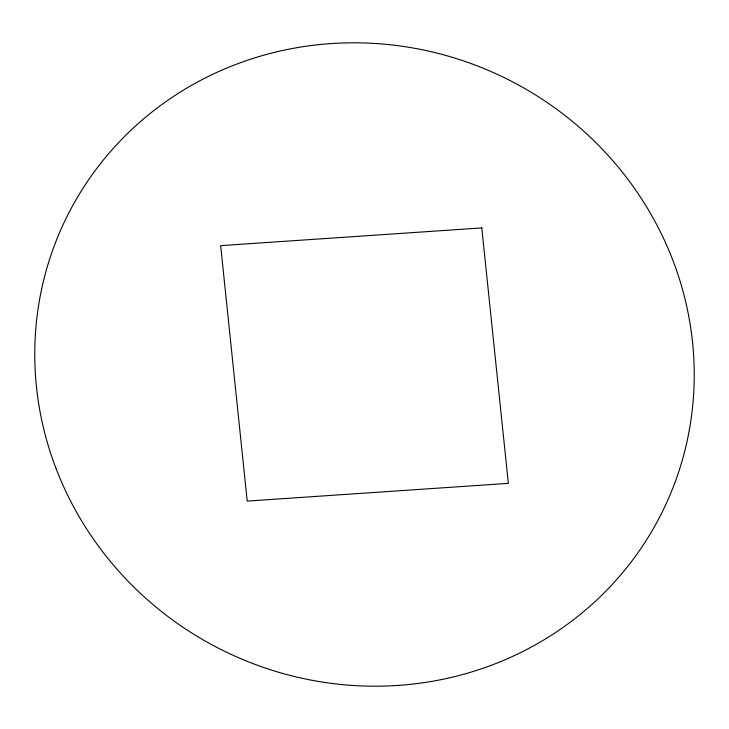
<?xml version="1.0" encoding="UTF-8"?>
<svg xmlns="http://www.w3.org/2000/svg" width="729" height="729" viewBox="0 0 729 729"><rect width="100%" height="100%" fill="white"/><g stroke="black" fill="none" stroke-linecap="round" stroke-linejoin="round"><path stroke-width="1.09" d="M481.787 227.913L220.659 245.637L247.213 501.087L508.341 483.363L481.787 227.913M56.261 469.066A332.269 319.083 26.2 0 0 620.06 575.682A332.269 319.083 26.2 0 0 417.17 48.752A332.269 319.083 26.2 0 0 56.261 469.066"/></g></svg>
